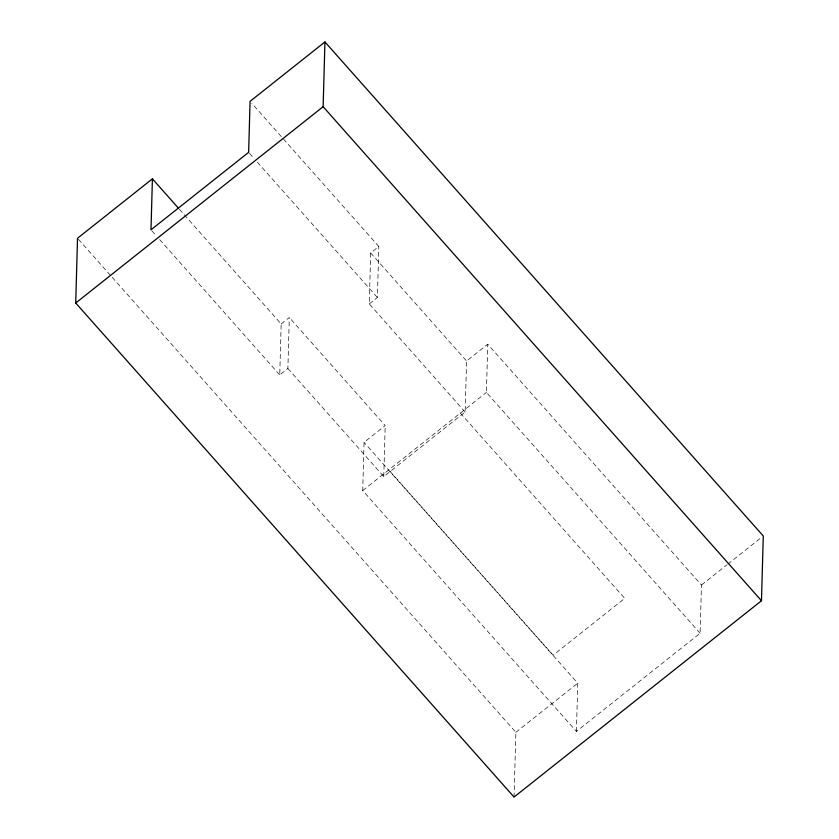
<?xml version="1.0" encoding="UTF-8"?>
<svg xmlns="http://www.w3.org/2000/svg" width="839" height="839" viewBox="0 0 839 839"><rect width="100%" height="100%" fill="white"/><g stroke="black" fill="none" stroke-linecap="round" stroke-linejoin="round"><path stroke-width="0.63" stroke-dasharray="4.2 3.15" d="M281.17 323.969L289.308 317.509L287.882 368.489L279.744 374.939L281.17 323.969L179.378 209.236M287.882 368.489L383.769 476.552L465.142 411.991L466.568 361.022L487.753 344.21L701.467 585.035L700.125 633.256L576.414 731.419L362.721 490.574L364.063 442.352L385.195 425.583L289.308 317.509M465.142 411.991L369.265 303.917L370.681 252.948L378.819 246.488L251.805 103.323M369.265 303.917L377.393 297.467L378.819 246.488M383.769 476.552L385.195 425.583M700.125 633.256L486.41 392.432L487.753 344.21M514.055 797.05L515.87 732.3L111.44 276.482M576.414 731.419L577.756 683.198L364.063 442.352M362.721 490.574L486.41 392.432M515.87 732.3L577.756 683.198M701.467 585.035L726.805 564.941M727.812 564.133L761.256 537.6M370.681 252.948L466.568 361.022M249.508 153.317L253.86 158.225M257.332 162.147L377.393 297.467M460.359 413.103L624.74 598.364L553.121 655.186L388.751 469.913M151.859 230.798L156.201 235.696M159.683 239.618L279.744 374.939M78.394 239.241L110.58 275.507"/><path stroke-width="1.26" d="M152.415 178.843L150.989 229.813L248.638 152.341L250.064 101.362L324.945 41.95L763.28 535.995L761.476 600.745L514.055 797.05L75.72 303.005L77.524 238.255L152.415 178.843L178.508 208.261M761.476 600.745L323.13 106.7L324.945 41.95M75.72 303.005L323.13 106.7"/></g></svg>
